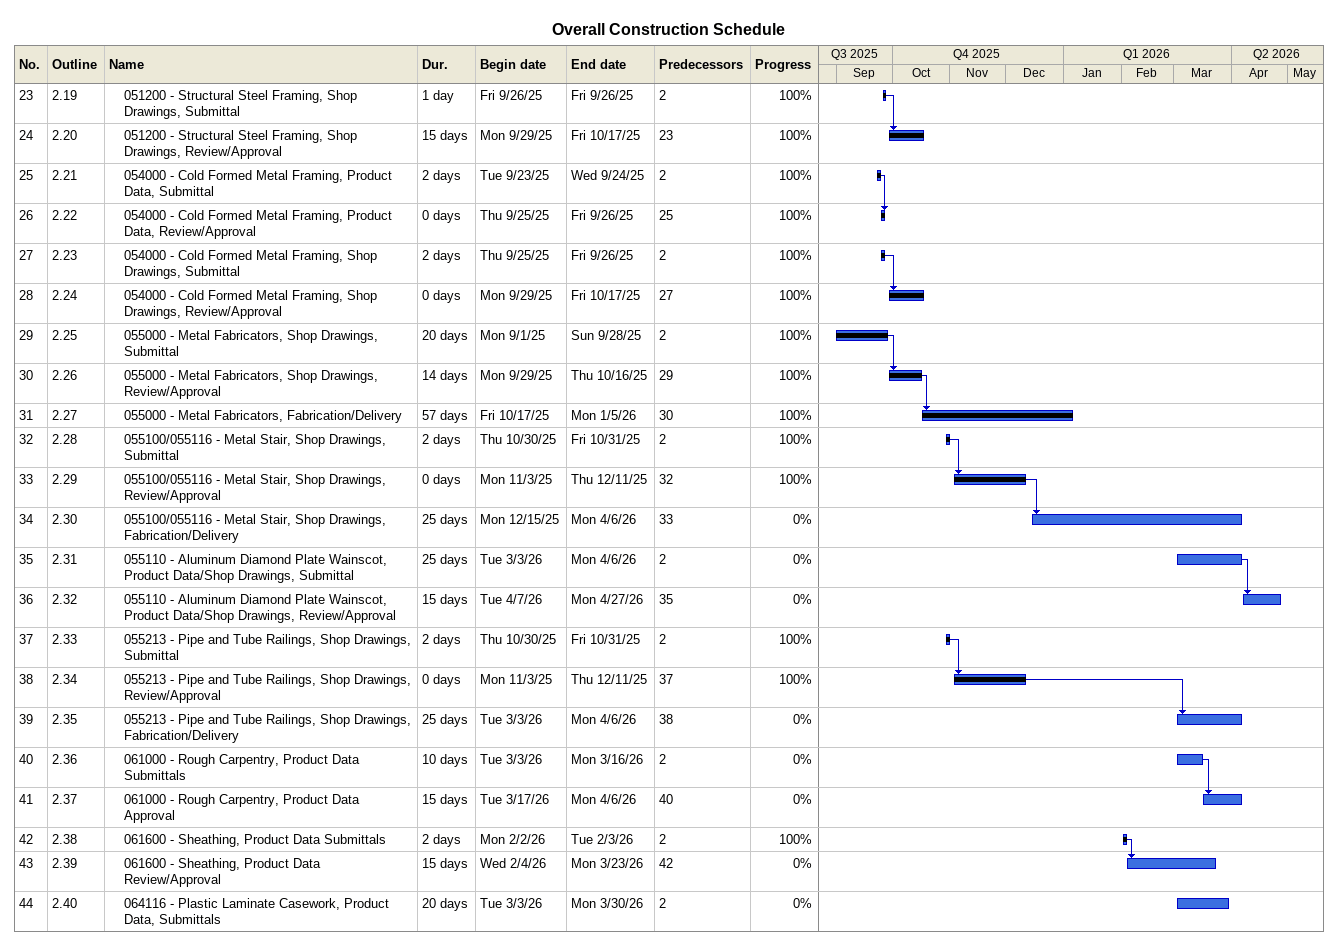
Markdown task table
Overall Construction Schedule

| ID | WBS | Task | Duration | Start | Finish | Predecessors | % complete |
|---|---|---|---|---|---|---|---|
| 23 | 2.19 | 051200 - Structural Steel Framing, Shop Drawings, Submittal | 1d | 2025-09-26 | 2025-09-26 | 2 | 100 |
| 24 | 2.20 | 051200 - Structural Steel Framing, Shop Drawings, Review/Approval | 15d | 2025-09-29 | 2025-10-17 | 23 | 100 |
| 25 | 2.21 | 054000 - Cold Formed Metal Framing, Product Data, Submittal | 2d | 2025-09-23 | 2025-09-24 | 2 | 100 |
| 26 | 2.22 | 054000 - Cold Formed Metal Framing, Product Data, Review/Approval | 0d | 2025-09-25 | 2025-09-26 | 25 | 100 |
| 27 | 2.23 | 054000 - Cold Formed Metal Framing, Shop Drawings, Submittal | 2d | 2025-09-25 | 2025-09-26 | 2 | 100 |
| 28 | 2.24 | 054000 - Cold Formed Metal Framing, Shop Drawings, Review/Approval | 0d | 2025-09-29 | 2025-10-17 | 27 | 100 |
| 29 | 2.25 | 055000 - Metal Fabricators, Shop Drawings, Submittal | 20d | 2025-09-01 | 2025-09-28 | 2 | 100 |
| 30 | 2.26 | 055000 - Metal Fabricators, Shop Drawings, Review/Approval | 14d | 2025-09-29 | 2025-10-16 | 29 | 100 |
| 31 | 2.27 | 055000 - Metal Fabricators, Fabrication/Delivery | 57d | 2025-10-17 | 2026-01-05 | 30 | 100 |
| 32 | 2.28 | 055100/055116 - Metal Stair, Shop Drawings, Submittal | 2d | 2025-10-30 | 2025-10-31 | 2 | 100 |
| 33 | 2.29 | 055100/055116 - Metal Stair, Shop Drawings, Review/Approval | 0d | 2025-11-03 | 2025-12-11 | 32 | 100 |
| 34 | 2.30 | 055100/055116 - Metal Stair, Shop Drawings, Fabrication/Delivery | 25d | 2025-12-15 | 2026-04-06 | 33 | 0 |
| 35 | 2.31 | 055110 - Aluminum Diamond Plate Wainscot, Product Data/Shop Drawings, Submittal | 25d | 2026-03-03 | 2026-04-06 | 2 | 0 |
| 36 | 2.32 | 055110 - Aluminum Diamond Plate Wainscot, Product Data/Shop Drawings, Review/Approval | 15d | 2026-04-07 | 2026-04-27 | 35 | 0 |
| 37 | 2.33 | 055213 - Pipe and Tube Railings, Shop Drawings, Submittal | 2d | 2025-10-30 | 2025-10-31 | 2 | 100 |
| 38 | 2.34 | 055213 - Pipe and Tube Railings, Shop Drawings, Review/Approval | 0d | 2025-11-03 | 2025-12-11 | 37 | 100 |
| 39 | 2.35 | 055213 - Pipe and Tube Railings, Shop Drawings, Fabrication/Delivery | 25d | 2026-03-03 | 2026-04-06 | 38 | 0 |
| 40 | 2.36 | 061000 - Rough Carpentry, Product Data Submittals | 10d | 2026-03-03 | 2026-03-16 | 2 | 0 |
| 41 | 2.37 | 061000 - Rough Carpentry, Product Data Approval | 15d | 2026-03-17 | 2026-04-06 | 40 | 0 |
| 42 | 2.38 | 061600 - Sheathing, Product Data Submittals | 2d | 2026-02-02 | 2026-02-03 | 2 | 100 |
| 43 | 2.39 | 061600 - Sheathing, Product Data Review/Approval | 15d | 2026-02-04 | 2026-03-23 | 42 | 0 |
| 44 | 2.40 | 064116 - Plastic Laminate Casework, Product Data, Submittals | 20d | 2026-03-03 | 2026-03-30 | 2 | 0 |
